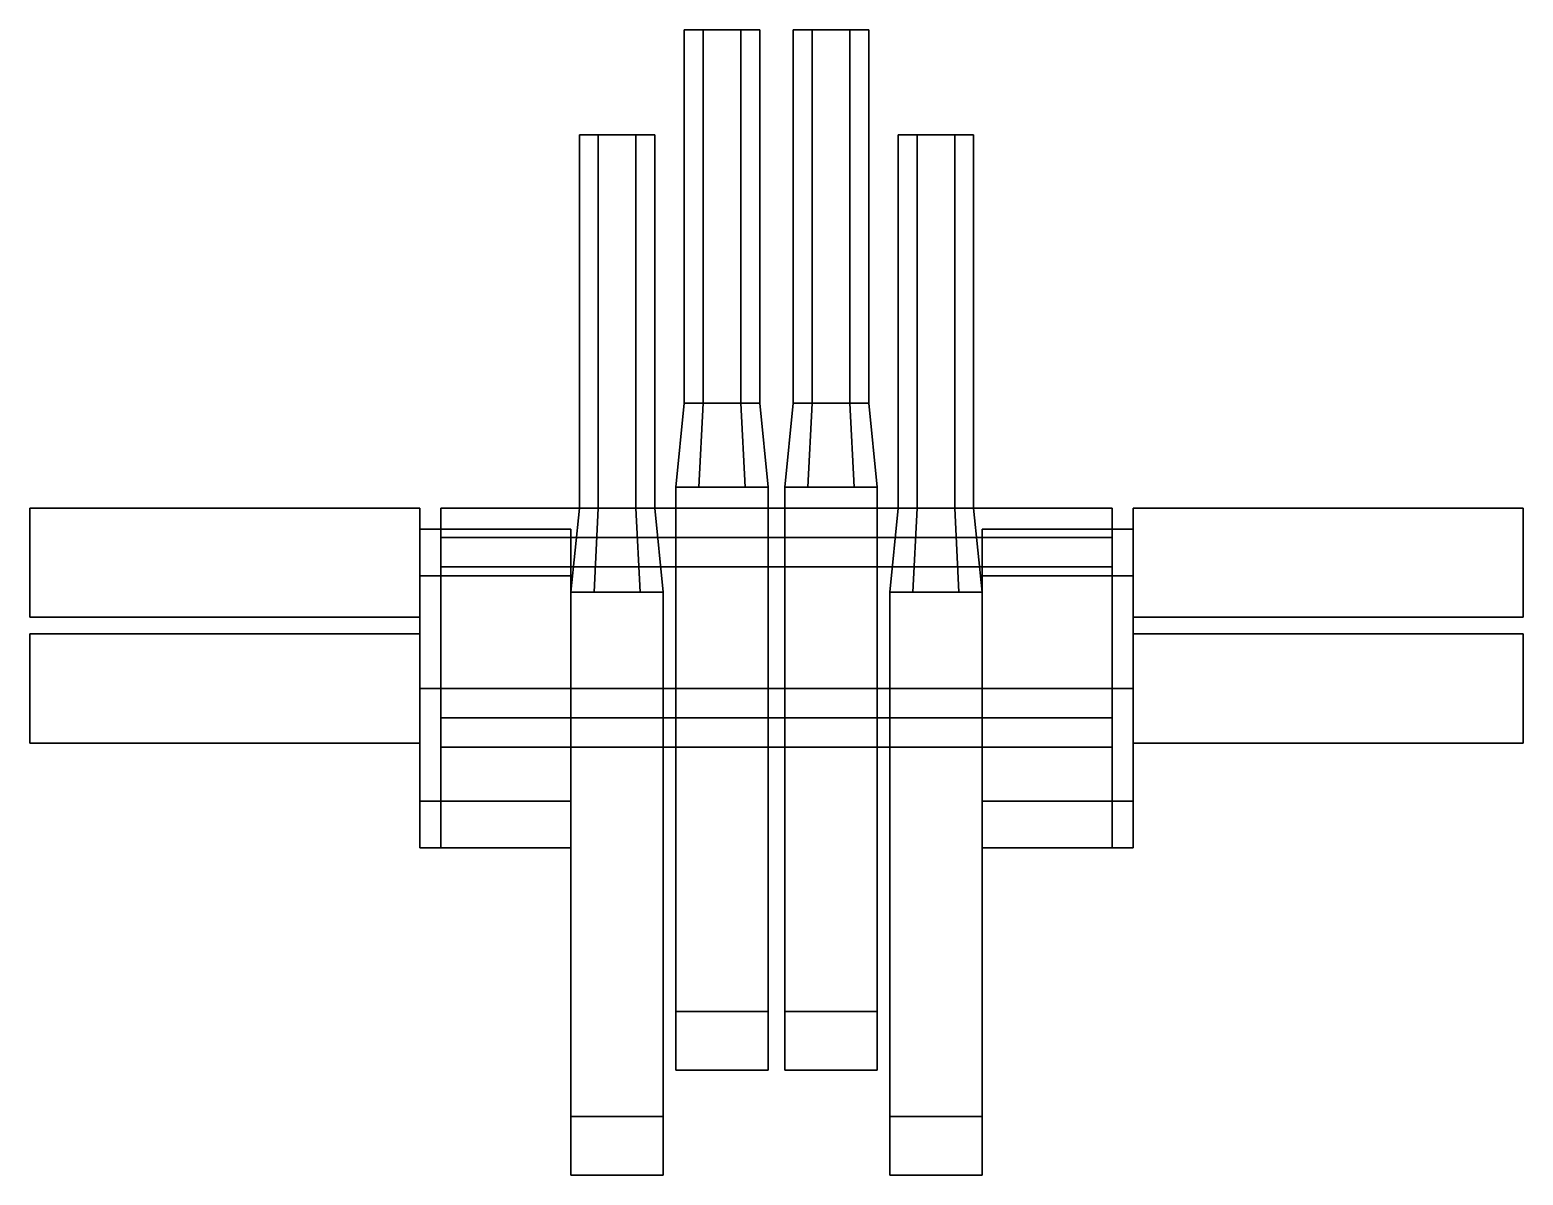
# Model space of a CAD drawing. Extents: x -1.78 to 1.78, y -1.16 to 1.57.
import ezdxf

# ---------------------------------------------------------------- set-up
doc = ezdxf.new("R2010")
doc.units = 0
doc.layers.add('SLEEVE', color=5, linetype='CONTINUOUS')

msp = doc.modelspace()

# ---------------------------------------------------------------- linework, layer by layer
at = {"layer": 'SLEEVE'}
for points in [[(-0.085, 1.57, 0.0621), (-0.175, 1.57, 0.0621), (-0.22, 1.57, 0.14), (-0.04, 1.57, 0.14)], [(-0.22, 1.57, 0.14), (-0.175, 1.57, 0.0621), (-0.175, 0.68, 0.0621), (-0.22, 0.68, 0.14)], [(-0.04, 1.57, -0.27), (-0.22, 1.57, -0.27), (-0.175, 1.57, -0.1921), (-0.085, 1.57, -0.1921)], [(-0.175, 1.57, -0.1921), (-0.22, 1.57, -0.27), (-0.22, 0.68, -0.27), (-0.175, 0.68, -0.1921)], [(-0.085, 1.57, -0.3479), (-0.175, 1.57, -0.3479), (-0.22, 1.57, -0.27), (-0.04, 1.57, -0.27)], [(-0.22, 1.57, -0.27), (-0.175, 1.57, -0.3479), (-0.175, 0.68, -0.3479), (-0.22, 0.68, -0.27)], [(-0.04, 1.57, 0.14), (-0.22, 1.57, 0.14), (-0.175, 1.57, 0.2179), (-0.085, 1.57, 0.2179)], [(-0.175, 1.57, 0.2179), (-0.22, 1.57, 0.14), (-0.22, 0.68, 0.14), (-0.175, 0.68, 0.2179)], [(-0.175, 1.57, -0.3479), (-0.085, 1.57, -0.3479), (-0.085, 0.68, -0.3479), (-0.175, 0.68, -0.3479)], [(-0.085, 1.57, -0.1921), (-0.175, 1.57, -0.1921), (-0.175, 0.68, -0.1921), (-0.085, 0.68, -0.1921)], [(-0.175, 1.57, 0.0621), (-0.085, 1.57, 0.0621), (-0.085, 0.68, 0.0621), (-0.175, 0.68, 0.0621)], [(-0.085, 1.57, 0.2179), (-0.175, 1.57, 0.2179), (-0.175, 0.68, 0.2179), (-0.085, 0.68, 0.2179)], [(-0.085, 1.57, 0.0621), (-0.04, 1.57, 0.14), (-0.04, 0.68, 0.14), (-0.085, 0.68, 0.0621)], [(-0.04, 1.57, -0.27), (-0.085, 1.57, -0.1921), (-0.085, 0.68, -0.1921), (-0.04, 0.68, -0.27)], [(-0.085, 1.57, -0.3479), (-0.04, 1.57, -0.27), (-0.04, 0.68, -0.27), (-0.085, 0.68, -0.3479)], [(-0.04, 1.57, 0.14), (-0.085, 1.57, 0.2179), (-0.085, 0.68, 0.2179), (-0.04, 0.68, 0.14)], [(0.175, 1.57, 0.0621), (0.085, 1.57, 0.0621), (0.04, 1.57, 0.14), (0.22, 1.57, 0.14)], [(0.04, 1.57, 0.14), (0.085, 1.57, 0.0621), (0.085, 0.68, 0.0621), (0.04, 0.68, 0.14)], [(0.085, 1.57, -0.1921), (0.04, 1.57, -0.27), (0.04, 0.68, -0.27), (0.085, 0.68, -0.1921)], [(0.22, 1.57, -0.27), (0.04, 1.57, -0.27), (0.085, 1.57, -0.1921), (0.175, 1.57, -0.1921)], [(0.04, 1.57, -0.27), (0.085, 1.57, -0.3479), (0.085, 0.68, -0.3479), (0.04, 0.68, -0.27)], [(0.175, 1.57, -0.3479), (0.085, 1.57, -0.3479), (0.04, 1.57, -0.27), (0.22, 1.57, -0.27)], [(0.22, 1.57, 0.14), (0.04, 1.57, 0.14), (0.085, 1.57, 0.2179), (0.175, 1.57, 0.2179)], [(0.085, 1.57, 0.2179), (0.04, 1.57, 0.14), (0.04, 0.68, 0.14), (0.085, 0.68, 0.2179)], [(0.085, 1.57, -0.3479), (0.175, 1.57, -0.3479), (0.175, 0.68, -0.3479), (0.085, 0.68, -0.3479)], [(0.175, 1.57, -0.1921), (0.085, 1.57, -0.1921), (0.085, 0.68, -0.1921), (0.175, 0.68, -0.1921)], [(0.085, 1.57, 0.0621), (0.175, 1.57, 0.0621), (0.175, 0.68, 0.0621), (0.085, 0.68, 0.0621)], [(0.175, 1.57, 0.2179), (0.085, 1.57, 0.2179), (0.085, 0.68, 0.2179), (0.175, 0.68, 0.2179)], [(0.175, 1.57, 0.0621), (0.22, 1.57, 0.14), (0.22, 0.68, 0.14), (0.175, 0.68, 0.0621)], [(0.22, 1.57, -0.27), (0.175, 1.57, -0.1921), (0.175, 0.68, -0.1921), (0.22, 0.68, -0.27)], [(0.175, 1.57, -0.3479), (0.22, 1.57, -0.27), (0.22, 0.68, -0.27), (0.175, 0.68, -0.3479)], [(0.22, 1.57, 0.14), (0.175, 1.57, 0.2179), (0.175, 0.68, 0.2179), (0.22, 0.68, 0.14)], [(-0.47, 1.32, 0.14), (-0.425, 1.32, 0.0621), (-0.425, 0.43, 0.0621), (-0.47, 0.43, 0.14)], [(-0.335, 1.32, 0.0621), (-0.425, 1.32, 0.0621), (-0.47, 1.32, 0.14), (-0.29, 1.32, 0.14)], [(-0.29, 1.32, -0.27), (-0.47, 1.32, -0.27), (-0.425, 1.32, -0.1921), (-0.335, 1.32, -0.1921)], [(-0.425, 1.32, -0.1921), (-0.47, 1.32, -0.27), (-0.47, 0.43, -0.27), (-0.425, 0.43, -0.1921)], [(-0.335, 1.32, -0.3479), (-0.425, 1.32, -0.3479), (-0.47, 1.32, -0.27), (-0.29, 1.32, -0.27)], [(-0.47, 1.32, -0.27), (-0.425, 1.32, -0.3479), (-0.425, 0.43, -0.3479), (-0.47, 0.43, -0.27)], [(-0.425, 1.32, 0.2179), (-0.47, 1.32, 0.14), (-0.47, 0.43, 0.14), (-0.425, 0.43, 0.2179)], [(-0.29, 1.32, 0.14), (-0.47, 1.32, 0.14), (-0.425, 1.32, 0.2179), (-0.335, 1.32, 0.2179)], [(-0.425, 1.32, -0.3479), (-0.335, 1.32, -0.3479), (-0.335, 0.43, -0.3479), (-0.425, 0.43, -0.3479)], [(-0.335, 1.32, -0.1921), (-0.425, 1.32, -0.1921), (-0.425, 0.43, -0.1921), (-0.335, 0.43, -0.1921)], [(-0.425, 1.32, 0.0621), (-0.335, 1.32, 0.0621), (-0.335, 0.43, 0.0621), (-0.425, 0.43, 0.0621)], [(-0.335, 1.32, 0.2179), (-0.425, 1.32, 0.2179), (-0.425, 0.43, 0.2179), (-0.335, 0.43, 0.2179)], [(-0.335, 1.32, 0.0621), (-0.29, 1.32, 0.14), (-0.29, 0.43, 0.14), (-0.335, 0.43, 0.0621)], [(-0.29, 1.32, -0.27), (-0.335, 1.32, -0.1921), (-0.335, 0.43, -0.1921), (-0.29, 0.43, -0.27)], [(-0.335, 1.32, -0.3479), (-0.29, 1.32, -0.27), (-0.29, 0.43, -0.27), (-0.335, 0.43, -0.3479)], [(-0.29, 1.32, 0.14), (-0.335, 1.32, 0.2179), (-0.335, 0.43, 0.2179), (-0.29, 0.43, 0.14)], [(0.29, 1.32, 0.14), (0.335, 1.32, 0.0621), (0.335, 0.43, 0.0621), (0.29, 0.43, 0.14)], [(0.425, 1.32, 0.0621), (0.335, 1.32, 0.0621), (0.29, 1.32, 0.14), (0.47, 1.32, 0.14)], [(0.47, 1.32, -0.27), (0.29, 1.32, -0.27), (0.335, 1.32, -0.1921), (0.425, 1.32, -0.1921)], [(0.335, 1.32, -0.1921), (0.29, 1.32, -0.27), (0.29, 0.43, -0.27), (0.335, 0.43, -0.1921)], [(0.425, 1.32, -0.3479), (0.335, 1.32, -0.3479), (0.29, 1.32, -0.27), (0.47, 1.32, -0.27)], [(0.29, 1.32, -0.27), (0.335, 1.32, -0.3479), (0.335, 0.43, -0.3479), (0.29, 0.43, -0.27)], [(0.335, 1.32, 0.2179), (0.29, 1.32, 0.14), (0.29, 0.43, 0.14), (0.335, 0.43, 0.2179)], [(0.47, 1.32, 0.14), (0.29, 1.32, 0.14), (0.335, 1.32, 0.2179), (0.425, 1.32, 0.2179)], [(0.335, 1.32, -0.3479), (0.425, 1.32, -0.3479), (0.425, 0.43, -0.3479), (0.335, 0.43, -0.3479)], [(0.425, 1.32, -0.1921), (0.335, 1.32, -0.1921), (0.335, 0.43, -0.1921), (0.425, 0.43, -0.1921)], [(0.335, 1.32, 0.0621), (0.425, 1.32, 0.0621), (0.425, 0.43, 0.0621), (0.335, 0.43, 0.0621)], [(0.425, 1.32, 0.2179), (0.335, 1.32, 0.2179), (0.335, 0.43, 0.2179), (0.425, 0.43, 0.2179)], [(0.425, 1.32, 0.0621), (0.47, 1.32, 0.14), (0.47, 0.43, 0.14), (0.425, 0.43, 0.0621)], [(0.47, 1.32, -0.27), (0.425, 1.32, -0.1921), (0.425, 0.43, -0.1921), (0.47, 0.43, -0.27)], [(0.425, 1.32, -0.3479), (0.47, 1.32, -0.27), (0.47, 0.43, -0.27), (0.425, 0.43, -0.3479)], [(0.47, 1.32, 0.14), (0.425, 1.32, 0.2179), (0.425, 0.43, 0.2179), (0.47, 0.43, 0.14)], [(-0.22, 0.68, 0.14), (-0.175, 0.68, 0.0621), (-0.185, 0.48, 0.0447), (-0.24, 0.48, 0.14)], [(-0.175, 0.68, -0.1921), (-0.22, 0.68, -0.27), (-0.24, 0.48, -0.27), (-0.185, 0.48, -0.1747)], [(-0.22, 0.68, -0.27), (-0.175, 0.68, -0.3479), (-0.185, 0.48, -0.3653), (-0.24, 0.48, -0.27)], [(-0.175, 0.68, 0.2179), (-0.22, 0.68, 0.14), (-0.24, 0.48, 0.14), (-0.185, 0.48, 0.2353)], [(-0.175, 0.68, -0.3479), (-0.085, 0.68, -0.3479), (-0.075, 0.48, -0.3653), (-0.185, 0.48, -0.3653)], [(-0.085, 0.68, -0.1921), (-0.175, 0.68, -0.1921), (-0.185, 0.48, -0.1747), (-0.075, 0.48, -0.1747)], [(-0.175, 0.68, 0.0621), (-0.085, 0.68, 0.0621), (-0.075, 0.48, 0.0447), (-0.185, 0.48, 0.0447)], [(-0.085, 0.68, 0.2179), (-0.175, 0.68, 0.2179), (-0.185, 0.48, 0.2353), (-0.075, 0.48, 0.2353)], [(-0.085, 0.68, 0.0621), (-0.04, 0.68, 0.14), (-0.02, 0.48, 0.14), (-0.075, 0.48, 0.0447)], [(-0.04, 0.68, -0.27), (-0.085, 0.68, -0.1921), (-0.075, 0.48, -0.1747), (-0.02, 0.48, -0.27)], [(-0.085, 0.68, -0.3479), (-0.04, 0.68, -0.27), (-0.02, 0.48, -0.27), (-0.075, 0.48, -0.3653)], [(-0.04, 0.68, 0.14), (-0.085, 0.68, 0.2179), (-0.075, 0.48, 0.2353), (-0.02, 0.48, 0.14)], [(0.04, 0.68, 0.14), (0.085, 0.68, 0.0621), (0.075, 0.48, 0.0447), (0.02, 0.48, 0.14)], [(0.085, 0.68, -0.1921), (0.04, 0.68, -0.27), (0.02, 0.48, -0.27), (0.075, 0.48, -0.1747)], [(0.04, 0.68, -0.27), (0.085, 0.68, -0.3479), (0.075, 0.48, -0.3653), (0.02, 0.48, -0.27)], [(0.085, 0.68, 0.2179), (0.04, 0.68, 0.14), (0.02, 0.48, 0.14), (0.075, 0.48, 0.2353)], [(0.085, 0.68, -0.3479), (0.175, 0.68, -0.3479), (0.185, 0.48, -0.3653), (0.075, 0.48, -0.3653)], [(0.175, 0.68, -0.1921), (0.085, 0.68, -0.1921), (0.075, 0.48, -0.1747), (0.185, 0.48, -0.1747)], [(0.085, 0.68, 0.0621), (0.175, 0.68, 0.0621), (0.185, 0.48, 0.0447), (0.075, 0.48, 0.0447)], [(0.175, 0.68, 0.2179), (0.085, 0.68, 0.2179), (0.075, 0.48, 0.2353), (0.185, 0.48, 0.2353)], [(0.175, 0.68, 0.0621), (0.22, 0.68, 0.14), (0.24, 0.48, 0.14), (0.185, 0.48, 0.0447)], [(0.22, 0.68, -0.27), (0.175, 0.68, -0.1921), (0.185, 0.48, -0.1747), (0.24, 0.48, -0.27)], [(0.175, 0.68, -0.3479), (0.22, 0.68, -0.27), (0.24, 0.48, -0.27), (0.185, 0.48, -0.3653)], [(0.22, 0.68, 0.14), (0.175, 0.68, 0.2179), (0.185, 0.48, 0.2353), (0.24, 0.48, 0.14)], [(-0.02, 0.48, 0.36), (-0.02, 0.48, -0.04), (-0.24, 0.48, -0.04), (-0.24, 0.48, 0.36)], [(-0.24, 0.48, 0.36), (-0.24, 0.48, -0.04), (-0.24, -0.77, -0.04), (-0.24, -0.77, 0.36)], [(-0.02, 0.48, -0.05), (-0.02, 0.48, -0.45), (-0.24, 0.48, -0.45), (-0.24, 0.48, -0.05)], [(-0.24, 0.48, -0.05), (-0.24, 0.48, -0.45), (-0.24, -0.77, -0.45), (-0.24, -0.77, -0.05)], [(-0.24, -0.77, -0.45), (-0.24, 0.48, -0.45), (-0.02, 0.48, -0.45), (-0.02, -0.77, -0.45)], [(-0.24, -0.77, -0.04), (-0.24, 0.48, -0.04), (-0.02, 0.48, -0.04), (-0.02, -0.77, -0.04)], [(-0.02, -0.77, -0.05), (-0.02, 0.48, -0.05), (-0.24, 0.48, -0.05), (-0.24, -0.77, -0.05)], [(-0.02, -0.77, 0.36), (-0.02, 0.48, 0.36), (-0.24, 0.48, 0.36), (-0.24, -0.77, 0.36)], [(-0.02, -0.77, -0.04), (-0.02, 0.48, -0.04), (-0.02, 0.48, 0.36), (-0.02, -0.77, 0.36)], [(-0.02, -0.77, -0.45), (-0.02, 0.48, -0.45), (-0.02, 0.48, -0.05), (-0.02, -0.77, -0.05)], [(0.24, 0.48, 0.36), (0.24, 0.48, -0.04), (0.02, 0.48, -0.04), (0.02, 0.48, 0.36)], [(0.02, 0.48, 0.36), (0.02, 0.48, -0.04), (0.02, -0.77, -0.04), (0.02, -0.77, 0.36)], [(0.02, 0.48, -0.05), (0.02, 0.48, -0.45), (0.02, -0.77, -0.45), (0.02, -0.77, -0.05)], [(0.24, 0.48, -0.05), (0.24, 0.48, -0.45), (0.02, 0.48, -0.45), (0.02, 0.48, -0.05)], [(0.02, -0.77, -0.45), (0.02, 0.48, -0.45), (0.24, 0.48, -0.45), (0.24, -0.77, -0.45)], [(0.02, -0.77, -0.04), (0.02, 0.48, -0.04), (0.24, 0.48, -0.04), (0.24, -0.77, -0.04)], [(0.24, -0.77, -0.05), (0.24, 0.48, -0.05), (0.02, 0.48, -0.05), (0.02, -0.77, -0.05)], [(0.24, -0.77, 0.36), (0.24, 0.48, 0.36), (0.02, 0.48, 0.36), (0.02, -0.77, 0.36)], [(0.24, -0.77, -0.04), (0.24, 0.48, -0.04), (0.24, 0.48, 0.36), (0.24, -0.77, 0.36)], [(0.24, -0.77, -0.45), (0.24, 0.48, -0.45), (0.24, 0.48, -0.05), (0.24, -0.77, -0.05)], [(-1.78, 0.43, 0.13), (-1.78, 0.43, -0.18), (-1.78, 0.17, -0.18), (-1.78, 0.17, 0.13)], [(-0.85, 0.43, 0.13), (-0.85, 0.43, -0.18), (-1.78, 0.43, -0.18), (-1.78, 0.43, 0.13)], [(-1.78, 0.17, -0.18), (-1.78, 0.43, -0.18), (-0.85, 0.43, -0.18), (-0.85, 0.17, -0.18)], [(-1.78, 0.43, 0.44), (-1.78, 0.43, 0.13), (-1.78, 0.17, 0.13), (-1.78, 0.17, 0.44)], [(-0.85, 0.43, 0.44), (-0.85, 0.43, 0.13), (-1.78, 0.43, 0.13), (-1.78, 0.43, 0.44)], [(-1.78, 0.17, 0.13), (-1.78, 0.43, 0.13), (-0.85, 0.43, 0.13), (-0.85, 0.17, 0.13)], [(-0.85, 0.17, 0.13), (-0.85, 0.43, 0.13), (-1.78, 0.43, 0.13), (-1.78, 0.17, 0.13)], [(-0.85, 0.17, 0.44), (-0.85, 0.43, 0.44), (-1.78, 0.43, 0.44), (-1.78, 0.17, 0.44)], [(-0.85, 0.17, -0.18), (-0.85, 0.43, -0.18), (-0.85, 0.43, 0.13), (-0.85, 0.17, 0.13)], [(-0.8, 0.36, 0.68), (-0.8, 0.43, 0.61), (-0.8, 0.38), (-0.8, 0.26, 0.27)], [(-0.8, 0.26, 0.27), (-0.8, 0.38), (-0.8, 0.43, 0.61), (-0.8, 0.36, 0.68)], [(0.8, 0.36, 0.68), (0.8, 0.43, 0.61), (-0.8, 0.43, 0.61), (-0.8, 0.36, 0.68)], [(0.8, 0.43, 0.61), (0.8, 0.36, 0.54), (-0.8, 0.36, 0.54), (-0.8, 0.43, 0.61)], [(-0.47, 0.43, 0.14), (-0.425, 0.43, 0.0621), (-0.435, 0.23, 0.0447), (-0.49, 0.23, 0.14)], [(-0.425, 0.43, -0.1921), (-0.47, 0.43, -0.27), (-0.49, 0.23, -0.27), (-0.435, 0.23, -0.1747)], [(-0.47, 0.43, -0.27), (-0.425, 0.43, -0.3479), (-0.435, 0.23, -0.3653), (-0.49, 0.23, -0.27)], [(-0.425, 0.43, 0.2179), (-0.47, 0.43, 0.14), (-0.49, 0.23, 0.14), (-0.435, 0.23, 0.2353)], [(-0.425, 0.43, -0.3479), (-0.335, 0.43, -0.3479), (-0.325, 0.23, -0.3653), (-0.435, 0.23, -0.3653)], [(-0.335, 0.43, -0.1921), (-0.425, 0.43, -0.1921), (-0.435, 0.23, -0.1747), (-0.325, 0.23, -0.1747)], [(-0.425, 0.43, 0.0621), (-0.335, 0.43, 0.0621), (-0.325, 0.23, 0.0447), (-0.435, 0.23, 0.0447)], [(-0.335, 0.43, 0.2179), (-0.425, 0.43, 0.2179), (-0.435, 0.23, 0.2353), (-0.325, 0.23, 0.2353)], [(-0.335, 0.43, 0.0621), (-0.29, 0.43, 0.14), (-0.27, 0.23, 0.14), (-0.325, 0.23, 0.0447)], [(-0.29, 0.43, -0.27), (-0.335, 0.43, -0.1921), (-0.325, 0.23, -0.1747), (-0.27, 0.23, -0.27)], [(-0.335, 0.43, -0.3479), (-0.29, 0.43, -0.27), (-0.27, 0.23, -0.27), (-0.325, 0.23, -0.3653)], [(-0.29, 0.43, 0.14), (-0.335, 0.43, 0.2179), (-0.325, 0.23, 0.2353), (-0.27, 0.23, 0.14)], [(0.29, 0.43, 0.14), (0.335, 0.43, 0.0621), (0.325, 0.23, 0.0447), (0.27, 0.23, 0.14)], [(0.335, 0.43, -0.1921), (0.29, 0.43, -0.27), (0.27, 0.23, -0.27), (0.325, 0.23, -0.1747)], [(0.29, 0.43, -0.27), (0.335, 0.43, -0.3479), (0.325, 0.23, -0.3653), (0.27, 0.23, -0.27)], [(0.335, 0.43, 0.2179), (0.29, 0.43, 0.14), (0.27, 0.23, 0.14), (0.325, 0.23, 0.2353)], [(0.335, 0.43, -0.3479), (0.425, 0.43, -0.3479), (0.435, 0.23, -0.3653), (0.325, 0.23, -0.3653)], [(0.425, 0.43, -0.1921), (0.335, 0.43, -0.1921), (0.325, 0.23, -0.1747), (0.435, 0.23, -0.1747)], [(0.335, 0.43, 0.0621), (0.425, 0.43, 0.0621), (0.435, 0.23, 0.0447), (0.325, 0.23, 0.0447)], [(0.425, 0.43, 0.2179), (0.335, 0.43, 0.2179), (0.325, 0.23, 0.2353), (0.435, 0.23, 0.2353)], [(0.425, 0.43, 0.0621), (0.47, 0.43, 0.14), (0.49, 0.23, 0.14), (0.435, 0.23, 0.0447)], [(0.47, 0.43, -0.27), (0.425, 0.43, -0.1921), (0.435, 0.23, -0.1747), (0.49, 0.23, -0.27)], [(0.425, 0.43, -0.3479), (0.47, 0.43, -0.27), (0.49, 0.23, -0.27), (0.435, 0.23, -0.3653)], [(0.47, 0.43, 0.14), (0.425, 0.43, 0.2179), (0.435, 0.23, 0.2353), (0.49, 0.23, 0.14)], [(0.8, 0.26, 0.27), (0.8, 0.38), (0.8, 0.43, 0.61), (0.8, 0.36, 0.68)], [(0.8, 0.36, 0.68), (0.8, 0.43, 0.61), (0.8, 0.38), (0.8, 0.26, 0.27)], [(1.78, 0.43, 0.13), (1.78, 0.43, -0.18), (0.85, 0.43, -0.18), (0.85, 0.43, 0.13)], [(0.85, 0.43, 0.13), (0.85, 0.43, -0.18), (0.85, 0.17, -0.18), (0.85, 0.17, 0.13)], [(0.85, 0.17, -0.18), (0.85, 0.43, -0.18), (1.78, 0.43, -0.18), (1.78, 0.17, -0.18)], [(1.78, 0.43, 0.44), (1.78, 0.43, 0.13), (0.85, 0.43, 0.13), (0.85, 0.43, 0.44)], [(0.85, 0.17, 0.13), (0.85, 0.43, 0.13), (1.78, 0.43, 0.13), (1.78, 0.17, 0.13)], [(1.78, 0.17, 0.13), (1.78, 0.43, 0.13), (0.85, 0.43, 0.13), (0.85, 0.17, 0.13)], [(1.78, 0.17, 0.44), (1.78, 0.43, 0.44), (0.85, 0.43, 0.44), (0.85, 0.17, 0.44)], [(1.78, 0.17, -0.18), (1.78, 0.43, -0.18), (1.78, 0.43, 0.13), (1.78, 0.17, 0.13)], [(1.78, 0.17, 0.13), (1.78, 0.43, 0.13), (1.78, 0.43, 0.44), (1.78, 0.17, 0.44)], [(-0.49, 0.2687, 0.2687), (-0.49, 0.38), (-0.85, 0.38), (-0.85, 0.2687, 0.2687)], [(-0.85, 0.38), (-0.85, -0.2687, -0.2687), (-0.85, -0.38), (-0.85, 0.2687, 0.2687)], [(-0.49, 0.38), (-0.49, 0.2687, -0.2687), (-0.85, 0.2687, -0.2687), (-0.85, 0.38)], [(-0.85, 0.2687, -0.2687), (-0.85, 0, -0.38), (-0.85, -0.2687, -0.2687), (-0.85, 0.38)], [(0.8, 0.29, 0.61), (0.8, 0.36, 0.68), (-0.8, 0.36, 0.68), (-0.8, 0.29, 0.61)], [(-0.8, -0.12, 0.54), (-0.8, 0.3259, 0.54), (-0.8, 0.36, 0.68), (-0.8, -0.12, 0.68)], [(-0.8, -0.12, 0.68), (-0.8, 0.36, 0.68), (-0.8, 0.3259, 0.54), (-0.8, -0.12, 0.54)], [(0.8, 0.36, 0.54), (0.8, 0.29, 0.61), (-0.8, 0.29, 0.61), (-0.8, 0.36, 0.54)], [(-0.49, -0.2687, 0.2687), (-0.49, 0.38), (-0.49, 0.2687, 0.2687), (-0.49, 0, 0.38)], [(-0.49, -0.38), (-0.49, 0.2687, -0.2687), (-0.49, 0.38), (-0.49, -0.2687, 0.2687)], [(0.49, 0.38), (0.49, 0.2687, 0.2687), (0.85, 0.2687, 0.2687), (0.85, 0.38)], [(0.49, 0.38), (0.49, -0.2687, -0.2687), (0.49, -0.38), (0.49, 0.2687, 0.2687)], [(0.49, 0.2687, -0.2687), (0.49, 0, -0.38), (0.49, -0.2687, -0.2687), (0.49, 0.38)], [(0.49, 0.2687, -0.2687), (0.49, 0.38), (0.85, 0.38), (0.85, 0.2687, -0.2687)], [(0.8, -0.12, 0.68), (0.8, 0.36, 0.68), (0.8, 0.3259, 0.54), (0.8, -0.12, 0.54)], [(0.8, -0.12, 0.54), (0.8, 0.3259, 0.54), (0.8, 0.36, 0.68), (0.8, -0.12, 0.68)], [(0.85, -0.2687, 0.2687), (0.85, 0.38), (0.85, 0.2687, 0.2687), (0.85, 0, 0.38)], [(0.85, -0.38), (0.85, 0.2687, -0.2687), (0.85, 0.38), (0.85, -0.2687, 0.2687)], [(-0.85, 0.2687, 0.2687), (-0.85, -0.38), (-0.85, -0.2687, 0.2687), (-0.85, 0, 0.38)], [(-0.49, 0.2687, -0.2687), (-0.49, 0, -0.38), (-0.85, 0, -0.38), (-0.85, 0.2687, -0.2687)], [(-0.49, 0, 0.38), (-0.49, 0.2687, 0.2687), (-0.85, 0.2687, 0.2687), (-0.85, 0, 0.38)], [(-0.49, -0.2687, -0.2687), (-0.49, 0, -0.38), (-0.49, 0.2687, -0.2687), (-0.49, -0.38)], [(0.49, 0.2687, 0.2687), (0.49, -0.38), (0.49, -0.2687, 0.2687), (0.49, 0, 0.38)], [(0.49, 0, -0.38), (0.49, 0.2687, -0.2687), (0.85, 0.2687, -0.2687), (0.85, 0, -0.38)], [(0.49, 0.2687, 0.2687), (0.49, 0, 0.38), (0.85, 0, 0.38), (0.85, 0.2687, 0.2687)], [(0.85, -0.2687, -0.2687), (0.85, 0, -0.38), (0.85, 0.2687, -0.2687), (0.85, -0.38)], [(-0.27, 0.23, 0.36), (-0.27, 0.23, -0.04), (-0.49, 0.23, -0.04), (-0.49, 0.23, 0.36)], [(-0.49, 0.23, 0.36), (-0.49, 0.23, -0.04), (-0.49, -1.02, -0.04), (-0.49, -1.02, 0.36)], [(-0.27, 0.23, -0.05), (-0.27, 0.23, -0.45), (-0.49, 0.23, -0.45), (-0.49, 0.23, -0.05)], [(-0.49, 0.23, -0.05), (-0.49, 0.23, -0.45), (-0.49, -1.02, -0.45), (-0.49, -1.02, -0.05)], [(-0.49, -1.02, -0.45), (-0.49, 0.23, -0.45), (-0.27, 0.23, -0.45), (-0.27, -1.02, -0.45)], [(-0.27, -1.02, -0.05), (-0.27, 0.23, -0.05), (-0.49, 0.23, -0.05), (-0.49, -1.02, -0.05)], [(-0.49, -1.02, -0.04), (-0.49, 0.23, -0.04), (-0.27, 0.23, -0.04), (-0.27, -1.02, -0.04)], [(-0.27, -1.02, 0.36), (-0.27, 0.23, 0.36), (-0.49, 0.23, 0.36), (-0.49, -1.02, 0.36)], [(-0.27, -1.02, -0.04), (-0.27, 0.23, -0.04), (-0.27, 0.23, 0.36), (-0.27, -1.02, 0.36)], [(-0.27, -1.02, -0.45), (-0.27, 0.23, -0.45), (-0.27, 0.23, -0.05), (-0.27, -1.02, -0.05)], [(0.49, 0.23, 0.36), (0.49, 0.23, -0.04), (0.27, 0.23, -0.04), (0.27, 0.23, 0.36)], [(0.27, 0.23, 0.36), (0.27, 0.23, -0.04), (0.27, -1.02, -0.04), (0.27, -1.02, 0.36)], [(0.49, 0.23, -0.05), (0.49, 0.23, -0.45), (0.27, 0.23, -0.45), (0.27, 0.23, -0.05)], [(0.27, 0.23, -0.05), (0.27, 0.23, -0.45), (0.27, -1.02, -0.45), (0.27, -1.02, -0.05)], [(0.27, -1.02, -0.45), (0.27, 0.23, -0.45), (0.49, 0.23, -0.45), (0.49, -1.02, -0.45)], [(0.49, -1.02, -0.05), (0.49, 0.23, -0.05), (0.27, 0.23, -0.05), (0.27, -1.02, -0.05)], [(0.27, -1.02, -0.04), (0.27, 0.23, -0.04), (0.49, 0.23, -0.04), (0.49, -1.02, -0.04)], [(0.49, -1.02, 0.36), (0.49, 0.23, 0.36), (0.27, 0.23, 0.36), (0.27, -1.02, 0.36)], [(0.49, -1.02, -0.04), (0.49, 0.23, -0.04), (0.49, 0.23, 0.36), (0.49, -1.02, 0.36)], [(0.49, -1.02, -0.45), (0.49, 0.23, -0.45), (0.49, 0.23, -0.05), (0.49, -1.02, -0.05)], [(-1.78, 0.17, 0.13), (-1.78, 0.17, -0.18), (-0.85, 0.17, -0.18), (-0.85, 0.17, 0.13)], [(-1.78, 0.17, 0.44), (-1.78, 0.17, 0.13), (-0.85, 0.17, 0.13), (-0.85, 0.17, 0.44)], [(0.85, 0.17, 0.13), (0.85, 0.17, -0.18), (1.78, 0.17, -0.18), (1.78, 0.17, 0.13)], [(0.85, 0.17, 0.44), (0.85, 0.17, 0.13), (1.78, 0.17, 0.13), (1.78, 0.17, 0.44)], [(-0.85, 0.13, 0.13), (-0.85, 0.13, -0.18), (-1.78, 0.13, -0.18), (-1.78, 0.13, 0.13)], [(-1.78, 0.13, 0.13), (-1.78, 0.13, -0.18), (-1.78, -0.13, -0.18), (-1.78, -0.13, 0.13)], [(-1.78, -0.13, -0.18), (-1.78, 0.13, -0.18), (-0.85, 0.13, -0.18), (-0.85, -0.13, -0.18)], [(-1.78, 0.13, 0.44), (-1.78, 0.13, 0.13), (-1.78, -0.13, 0.13), (-1.78, -0.13, 0.44)], [(-0.85, 0.13, 0.44), (-0.85, 0.13, 0.13), (-1.78, 0.13, 0.13), (-1.78, 0.13, 0.44)], [(-0.85, -0.13, 0.13), (-0.85, 0.13, 0.13), (-1.78, 0.13, 0.13), (-1.78, -0.13, 0.13)], [(-1.78, -0.13, 0.13), (-1.78, 0.13, 0.13), (-0.85, 0.13, 0.13), (-0.85, -0.13, 0.13)], [(-0.85, -0.13, 0.44), (-0.85, 0.13, 0.44), (-1.78, 0.13, 0.44), (-1.78, -0.13, 0.44)], [(-0.85, -0.13, 0.13), (-0.85, 0.13, 0.13), (-0.85, 0.13, 0.44), (-0.85, -0.13, 0.44)], [(1.78, 0.13, 0.13), (1.78, 0.13, -0.18), (0.85, 0.13, -0.18), (0.85, 0.13, 0.13)], [(0.85, -0.13, -0.18), (0.85, 0.13, -0.18), (1.78, 0.13, -0.18), (1.78, -0.13, -0.18)], [(1.78, 0.13, 0.44), (1.78, 0.13, 0.13), (0.85, 0.13, 0.13), (0.85, 0.13, 0.44)], [(0.85, 0.13, 0.44), (0.85, 0.13, 0.13), (0.85, -0.13, 0.13), (0.85, -0.13, 0.44)], [(1.78, -0.13, 0.13), (1.78, 0.13, 0.13), (0.85, 0.13, 0.13), (0.85, -0.13, 0.13)], [(0.85, -0.13, 0.13), (0.85, 0.13, 0.13), (1.78, 0.13, 0.13), (1.78, -0.13, 0.13)], [(1.78, -0.13, 0.44), (1.78, 0.13, 0.44), (0.85, 0.13, 0.44), (0.85, -0.13, 0.44)], [(1.78, -0.13, -0.18), (1.78, 0.13, -0.18), (1.78, 0.13, 0.13), (1.78, -0.13, 0.13)], [(1.78, -0.13, 0.13), (1.78, 0.13, 0.13), (1.78, 0.13, 0.44), (1.78, -0.13, 0.44)], [(-0.49, 0, -0.38), (-0.49, -0.2687, -0.2687), (-0.85, -0.2687, -0.2687), (-0.85, 0, -0.38)], [(-0.49, -0.2687, 0.2687), (-0.49, 0, 0.38), (-0.85, 0, 0.38), (-0.85, -0.2687, 0.2687)], [(0.8, -0.07, 0.68), (0.8, 0, 0.61), (-0.8, 0, 0.61), (-0.8, -0.07, 0.68)], [(0.8, 0, 0.61), (0.8, -0.07, 0.54), (-0.8, -0.07, 0.54), (-0.8, 0, 0.61)], [(0.49, -0.2687, -0.2687), (0.49, 0, -0.38), (0.85, 0, -0.38), (0.85, -0.2687, -0.2687)], [(0.49, 0, 0.38), (0.49, -0.2687, 0.2687), (0.85, -0.2687, 0.2687), (0.85, 0, 0.38)], [(0.8, -0.14, 0.61), (0.8, -0.07, 0.68), (-0.8, -0.07, 0.68), (-0.8, -0.14, 0.61)], [(0.8, -0.07, 0.54), (0.8, -0.14, 0.61), (-0.8, -0.14, 0.61), (-0.8, -0.07, 0.54)], [(-1.78, -0.13, 0.13), (-1.78, -0.13, -0.18), (-0.85, -0.13, -0.18), (-0.85, -0.13, 0.13)], [(-1.78, -0.13, 0.44), (-1.78, -0.13, 0.13), (-0.85, -0.13, 0.13), (-0.85, -0.13, 0.44)], [(-0.8, -0.38), (-0.8, -0.12, 0.68), (-0.8, -0.12, 0.54), (-0.8, -0.26, 0.27)], [(-0.8, -0.26, 0.27), (-0.8, -0.12, 0.54), (-0.8, -0.12, 0.68), (-0.8, -0.38)], [(0.8, -0.26, 0.27), (0.8, -0.12, 0.54), (0.8, -0.12, 0.68), (0.8, -0.38)], [(0.8, -0.38), (0.8, -0.12, 0.68), (0.8, -0.12, 0.54), (0.8, -0.26, 0.27)], [(0.85, -0.13, 0.13), (0.85, -0.13, -0.18), (1.78, -0.13, -0.18), (1.78, -0.13, 0.13)], [(0.85, -0.13, 0.44), (0.85, -0.13, 0.13), (1.78, -0.13, 0.13), (1.78, -0.13, 0.44)], [(-0.49, -0.38), (-0.49, -0.2687, 0.2687), (-0.85, -0.2687, 0.2687), (-0.85, -0.38)], [(-0.49, -0.2687, -0.2687), (-0.49, -0.38), (-0.85, -0.38), (-0.85, -0.2687, -0.2687)], [(0.49, -0.2687, 0.2687), (0.49, -0.38), (0.85, -0.38), (0.85, -0.2687, 0.2687)], [(0.49, -0.38), (0.49, -0.2687, -0.2687), (0.85, -0.2687, -0.2687), (0.85, -0.38)], [(-0.24, -0.77, 0.33), (-0.24, -0.77, -0.04), (-0.24, -0.91, -0.02), (-0.24, -0.91, 0.23)], [(-0.24, -0.77, -0.08), (-0.24, -0.77, -0.45), (-0.24, -0.91, -0.43), (-0.24, -0.91, -0.18)], [(-0.24, -0.91, -0.43), (-0.24, -0.77, -0.45), (-0.02, -0.77, -0.45), (-0.02, -0.91, -0.43)], [(-0.24, -0.77, -0.05), (-0.24, -0.77, -0.08), (-0.02, -0.77, -0.08), (-0.02, -0.77, -0.05)], [(-0.02, -0.91, -0.18), (-0.02, -0.77, -0.08), (-0.24, -0.77, -0.08), (-0.24, -0.91, -0.18)], [(-0.24, -0.91, -0.02), (-0.24, -0.77, -0.04), (-0.02, -0.77, -0.04), (-0.02, -0.91, -0.02)], [(-0.02, -0.91, 0.23), (-0.02, -0.77, 0.33), (-0.24, -0.77, 0.33), (-0.24, -0.91, 0.23)], [(-0.24, -0.77, 0.36), (-0.24, -0.77, 0.33), (-0.02, -0.77, 0.33), (-0.02, -0.77, 0.36)], [(-0.02, -0.91, -0.02), (-0.02, -0.77, -0.04), (-0.02, -0.77, 0.33), (-0.02, -0.91, 0.23)], [(-0.02, -0.91, -0.43), (-0.02, -0.77, -0.45), (-0.02, -0.77, -0.08), (-0.02, -0.91, -0.18)], [(0.02, -0.77, 0.33), (0.02, -0.77, -0.04), (0.02, -0.91, -0.02), (0.02, -0.91, 0.23)], [(0.02, -0.77, -0.08), (0.02, -0.77, -0.45), (0.02, -0.91, -0.43), (0.02, -0.91, -0.18)], [(0.02, -0.91, -0.43), (0.02, -0.77, -0.45), (0.24, -0.77, -0.45), (0.24, -0.91, -0.43)], [(0.02, -0.77, -0.05), (0.02, -0.77, -0.08), (0.24, -0.77, -0.08), (0.24, -0.77, -0.05)], [(0.24, -0.91, -0.18), (0.24, -0.77, -0.08), (0.02, -0.77, -0.08), (0.02, -0.91, -0.18)], [(0.02, -0.91, -0.02), (0.02, -0.77, -0.04), (0.24, -0.77, -0.04), (0.24, -0.91, -0.02)], [(0.24, -0.91, 0.23), (0.24, -0.77, 0.33), (0.02, -0.77, 0.33), (0.02, -0.91, 0.23)], [(0.02, -0.77, 0.36), (0.02, -0.77, 0.33), (0.24, -0.77, 0.33), (0.24, -0.77, 0.36)], [(0.24, -0.91, -0.02), (0.24, -0.77, -0.04), (0.24, -0.77, 0.33), (0.24, -0.91, 0.23)], [(0.24, -0.91, -0.43), (0.24, -0.77, -0.45), (0.24, -0.77, -0.08), (0.24, -0.91, -0.18)], [(-0.24, -0.91, 0.23), (-0.24, -0.91, -0.02), (-0.02, -0.91, -0.02), (-0.02, -0.91, 0.23)], [(-0.24, -0.91, -0.18), (-0.24, -0.91, -0.43), (-0.02, -0.91, -0.43), (-0.02, -0.91, -0.18)], [(0.02, -0.91, 0.23), (0.02, -0.91, -0.02), (0.24, -0.91, -0.02), (0.24, -0.91, 0.23)], [(0.02, -0.91, -0.18), (0.02, -0.91, -0.43), (0.24, -0.91, -0.43), (0.24, -0.91, -0.18)], [(-0.49, -1.02, 0.33), (-0.49, -1.02, -0.04), (-0.49, -1.16, -0.02), (-0.49, -1.16, 0.23)], [(-0.49, -1.02, -0.08), (-0.49, -1.02, -0.45), (-0.49, -1.16, -0.43), (-0.49, -1.16, -0.18)], [(-0.49, -1.16, -0.43), (-0.49, -1.02, -0.45), (-0.27, -1.02, -0.45), (-0.27, -1.16, -0.43)], [(-0.49, -1.02, -0.05), (-0.49, -1.02, -0.08), (-0.27, -1.02, -0.08), (-0.27, -1.02, -0.05)], [(-0.27, -1.16, -0.18), (-0.27, -1.02, -0.08), (-0.49, -1.02, -0.08), (-0.49, -1.16, -0.18)], [(-0.49, -1.16, -0.02), (-0.49, -1.02, -0.04), (-0.27, -1.02, -0.04), (-0.27, -1.16, -0.02)], [(-0.27, -1.16, 0.23), (-0.27, -1.02, 0.33), (-0.49, -1.02, 0.33), (-0.49, -1.16, 0.23)], [(-0.49, -1.02, 0.36), (-0.49, -1.02, 0.33), (-0.27, -1.02, 0.33), (-0.27, -1.02, 0.36)], [(-0.27, -1.16, -0.02), (-0.27, -1.02, -0.04), (-0.27, -1.02, 0.33), (-0.27, -1.16, 0.23)], [(-0.27, -1.16, -0.43), (-0.27, -1.02, -0.45), (-0.27, -1.02, -0.08), (-0.27, -1.16, -0.18)], [(0.27, -1.02, 0.33), (0.27, -1.02, -0.04), (0.27, -1.16, -0.02), (0.27, -1.16, 0.23)], [(0.27, -1.02, -0.08), (0.27, -1.02, -0.45), (0.27, -1.16, -0.43), (0.27, -1.16, -0.18)], [(0.27, -1.16, -0.43), (0.27, -1.02, -0.45), (0.49, -1.02, -0.45), (0.49, -1.16, -0.43)], [(0.27, -1.02, -0.05), (0.27, -1.02, -0.08), (0.49, -1.02, -0.08), (0.49, -1.02, -0.05)], [(0.49, -1.16, -0.18), (0.49, -1.02, -0.08), (0.27, -1.02, -0.08), (0.27, -1.16, -0.18)], [(0.27, -1.16, -0.02), (0.27, -1.02, -0.04), (0.49, -1.02, -0.04), (0.49, -1.16, -0.02)], [(0.49, -1.16, 0.23), (0.49, -1.02, 0.33), (0.27, -1.02, 0.33), (0.27, -1.16, 0.23)], [(0.27, -1.02, 0.36), (0.27, -1.02, 0.33), (0.49, -1.02, 0.33), (0.49, -1.02, 0.36)], [(0.49, -1.16, -0.02), (0.49, -1.02, -0.04), (0.49, -1.02, 0.33), (0.49, -1.16, 0.23)], [(0.49, -1.16, -0.43), (0.49, -1.02, -0.45), (0.49, -1.02, -0.08), (0.49, -1.16, -0.18)], [(-0.49, -1.16, 0.23), (-0.49, -1.16, -0.02), (-0.27, -1.16, -0.02), (-0.27, -1.16, 0.23)], [(-0.49, -1.16, -0.18), (-0.49, -1.16, -0.43), (-0.27, -1.16, -0.43), (-0.27, -1.16, -0.18)], [(0.27, -1.16, 0.23), (0.27, -1.16, -0.02), (0.49, -1.16, -0.02), (0.49, -1.16, 0.23)], [(0.27, -1.16, -0.18), (0.27, -1.16, -0.43), (0.49, -1.16, -0.43), (0.49, -1.16, -0.18)]]:
    msp.add_3dface(points, dxfattribs=at)

doc.saveas('drawing.dxf')
